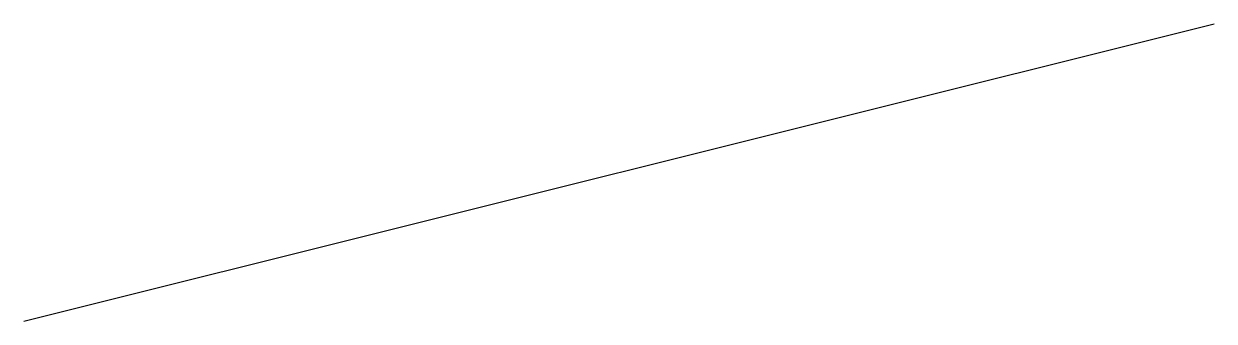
# Model space of a CAD drawing. Extents: x 0 to 4, y 0 to 1.
import ezdxf

# ---------------------------------------------------------------- set-up
doc = ezdxf.new("R2010")
doc.units = 0
doc.header["$MEASUREMENT"] = 0
doc.layers.add('SHOWN_L', color=7, linetype='Continuous')

msp = doc.modelspace()

# ---------------------------------------------------------------- linework, layer by layer
at = {"layer": 'SHOWN_L'}
msp.add_line((0, 0), (4, 1), dxfattribs=at)

doc.saveas('drawing.dxf')
